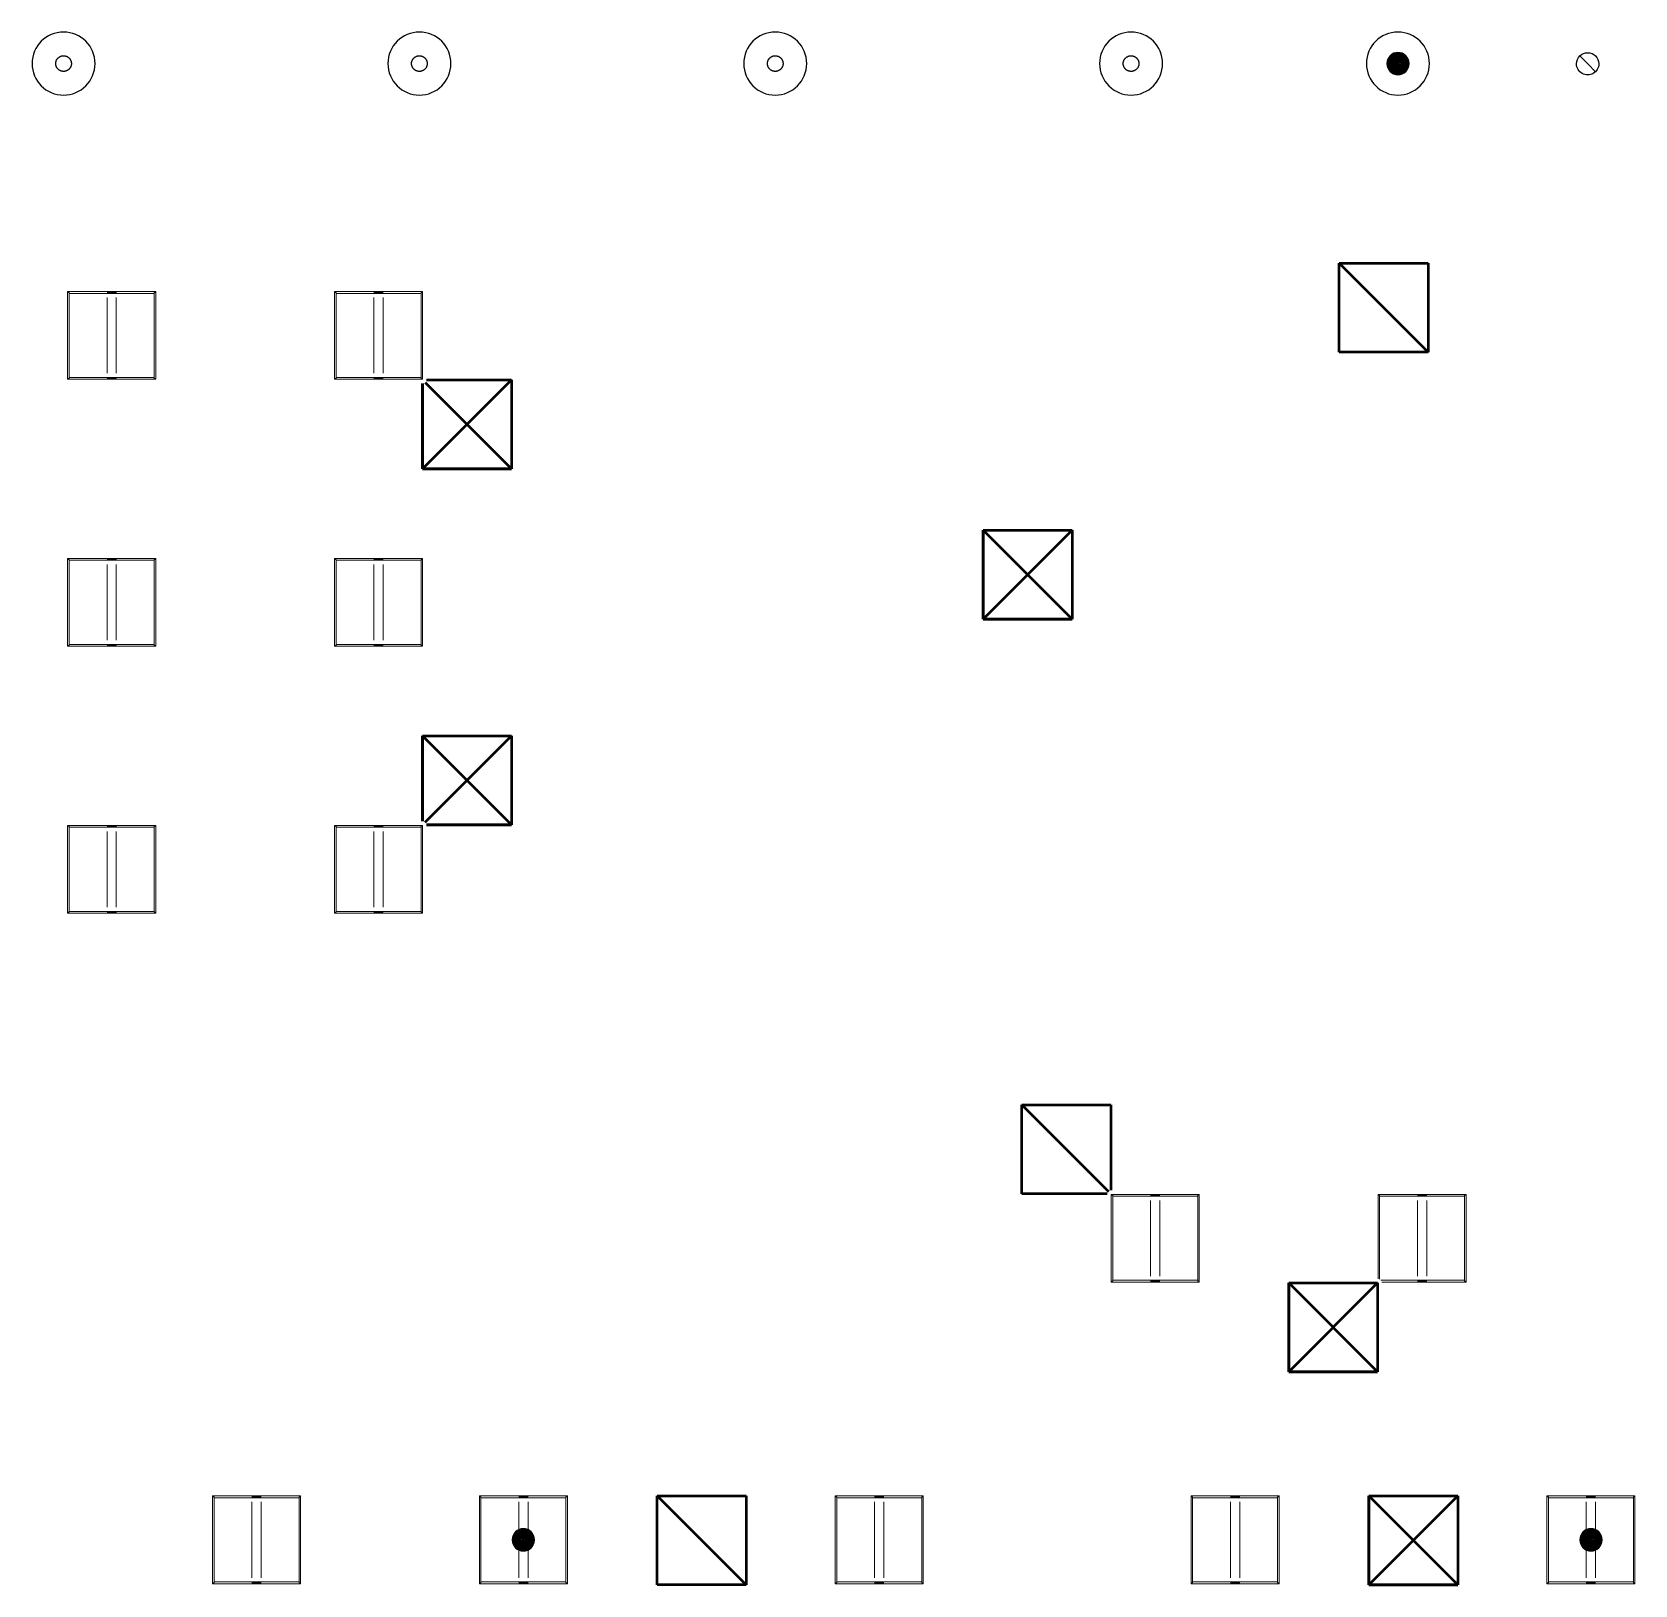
# Model space of a CAD drawing. Header units: inches. Extents: x 12491 to 15210, y -49 to 1476.
# Drawn here: x 13435.5 to 13868, y 244.5 to 663.4 of the extents above; entities that cross this region are included whole.
import ezdxf

# ---------------------------------------------------------------- set-up
doc = ezdxf.new("R2010")
doc.units = ezdxf.units.IN
doc.header["$MEASUREMENT"] = 0
doc.layers.add('E-LITE-EQPM', color=33, linetype='Continuous', lineweight=25)
doc.layers.add('M-HVAC-CDFF', color=50, linetype='Continuous', lineweight=50)

# ---------------------------------------------------------------- blocks, each defined once
blk = doc.blocks.new('Lighting-Troffer-Cooper-Metalux-Encounter-22EN-24EN-LD2 - See Type Catalog-3012643-3RD FLOOR RCP - NEW')
at = {"layer": 'E-LITE-EQPM', "lineweight": 9}
for p, q in [((-11.87, 11.84), (-11.87, 11.59)), ((11.88, 11.84), (-11.87, 11.84)), ((-11.87, 11.59), (-11.47, 11.59)), ((-11.87, 11.59), (-11.47, 11.59)), ((-11.87, 11.59), (-11.87, -11.59)), ((-11.47, 11.59), (-11.47, 11.34)), ((-11.47, -11.59), (-11.47, 11.59)), ((11.47, 11.34), (-11.47, 11.34)), ((-1.25, 10.22), (-1.25, -10.22)), ((1.25, -10.22), (1.25, 10.22)), ((11.47, 11.34), (11.47, 11.59)), ((11.47, 11.59), (11.88, 11.59)), ((11.47, 11.59), (11.88, 11.59)), ((11.47, -11.59), (11.47, 11.59)), ((11.88, 11.59), (11.88, 11.84)), ((11.88, 11.59), (11.88, -11.59)), ((-11.47, -11.59), (-11.87, -11.59)), ((-11.87, -11.59), (-11.87, -11.84)), ((-11.47, -11.59), (-11.87, -11.59)), ((-11.87, -11.84), (11.88, -11.84)), ((-11.47, -11.34), (11.47, -11.34)), ((-11.47, -11.34), (-11.47, -11.59)), ((11.47, -11.59), (11.47, -11.34)), ((11.88, -11.59), (11.47, -11.59)), ((11.88, -11.59), (11.47, -11.59)), ((11.88, -11.84), (11.88, -11.59))]:
    blk.add_line(p, q, dxfattribs=at)
at = {"layer": 'E-LITE-EQPM'}
for p, q in [((-1.25, 11.59), (1.28, 11.59)), ((0, 0.14), (0, 0.18)), ((1.28, -11.59), (-1.25, -11.59))]:
    blk.add_line(p, q, dxfattribs=at)
for radius in [3, 2.75, 2.5, 2.25, 2, 1.75, 1.5, 1.33, 1.15, 1, 0.84, 0.68, 0.5, 0.335, 0.196, 0.0816]:
    blk.add_circle((0, 0), radius, dxfattribs=at)
blk = doc.blocks.new('Lighting-Troffer-Cooper-Metalux-Encounter-22EN-24EN-LD2 - See Type Catalog-2812981-3RD FLOOR RCP - NEW')
at = {"layer": 'E-LITE-EQPM', "lineweight": 9}
for p, q in [((-11.875, 11.84375), (-11.875, 11.59375)), ((11.875, 11.84375), (-11.875, 11.84375)), ((-11.875, 11.59375), (-11.46875, 11.59375)), ((-11.875, 11.59375), (-11.46875, 11.59375)), ((-11.875, 11.59375), (-11.875, -11.59375)), ((-11.46875, 11.59375), (-11.46875, 11.34375)), ((-11.46875, -11.59375), (-11.46875, 11.59375)), ((11.46875, 11.34375), (-11.46875, 11.34375)), ((-1.25, 10.21875), (-1.25, -10.21875)), ((1.25, -10.21875), (1.25, 10.21875)), ((11.46875, 11.34375), (11.46875, 11.59375)), ((11.46875, 11.59375), (11.875, 11.59375)), ((11.46875, 11.59375), (11.875, 11.59375)), ((11.46875, -11.59375), (11.46875, 11.59375)), ((11.875, 11.59375), (11.875, 11.84375)), ((11.875, 11.59375), (11.875, -11.59375)), ((-11.46875, -11.59375), (-11.875, -11.59375)), ((-11.875, -11.59375), (-11.875, -11.84375)), ((-11.46875, -11.59375), (-11.875, -11.59375)), ((-11.875, -11.84375), (11.875, -11.84375)), ((-11.46875, -11.34375), (11.46875, -11.34375)), ((-11.46875, -11.34375), (-11.46875, -11.59375)), ((11.46875, -11.59375), (11.46875, -11.34375)), ((11.875, -11.59375), (11.46875, -11.59375)), ((11.875, -11.59375), (11.46875, -11.59375)), ((11.875, -11.84375), (11.875, -11.59375))]:
    blk.add_line(p, q, dxfattribs=at)
at = {"layer": 'E-LITE-EQPM'}
for p, q in [((-1.25, 11.59375), (1.28228, 11.59375)), ((1.28228, -11.59375), (-1.25, -11.59375))]:
    blk.add_line(p, q, dxfattribs=at)
blk = doc.blocks.new('Indoor_Alum_Lbay_Cooper_Lumark_EP_Enterprise_0001 - Indoor_Alum_Lbay_Cooper_Lumark_EP_Enterprise_0001-3099196-3RD FLOOR RCP - NEW')
at = {"layer": 'E-LITE-EQPM', "flags": 128}
for points in [[(2.11, 0), (2.11, 0.08), (2.11, 0.17), (2.1, 0.25), (2.09, 0.34), (2.07, 0.42), (2.05, 0.5), (2.03, 0.58), (2.01, 0.67), (1.98, 0.74), (1.95, 0.82), (1.91, 0.9), (1.88, 0.98), (1.84, 1.05), (1.79, 1.12), (1.75, 1.19), (1.7, 1.26), (1.64, 1.33), (1.59, 1.39), (1.53, 1.46), (1.47, 1.52), (1.41, 1.57), (1.35, 1.63), (1.28, 1.68), (1.21, 1.73), (1.14, 1.78), (1.07, 1.82), (1, 1.86), (0.92, 1.9), (0.84, 1.94), (0.77, 1.97), (0.69, 2), (0.61, 2.03), (0.52, 2.05), (0.44, 2.07), (0.36, 2.08), (0.28, 2.1), (0.19, 2.11), (0.11, 2.11), (0.02, 2.11), (-0.06, 2.11), (-0.15, 2.11), (-0.23, 2.1), (-0.31, 2.09), (-0.4, 2.08), (-0.48, 2.06), (-0.56, 2.04), (-0.64, 2.01), (-0.72, 1.99), (-0.8, 1.96), (-0.88, 1.92), (-0.96, 1.89), (-1.03, 1.85), (-1.1, 1.8), (-1.18, 1.76), (-1.24, 1.71), (-1.31, 1.66), (-1.38, 1.6), (-1.44, 1.55), (-1.5, 1.49), (-1.56, 1.43), (-1.62, 1.36), (-1.67, 1.3), (-1.72, 1.23), (-1.77, 1.16), (-1.81, 1.09), (-1.85, 1.02), (-1.89, 0.94), (-1.93, 0.87), (-1.96, 0.79), (-1.99, 0.71), (-2.02, 0.63), (-2.04, 0.55), (-2.06, 0.46), (-2.08, 0.38), (-2.09, 0.3), (-2.1, 0.21), (-2.11, 0.13), (-2.11, 0.05), (-2.11, 0)], [(-2.11, 0), (-2.11, -0.08), (-2.11, -0.17), (-2.1, -0.25), (-2.09, -0.34), (-2.07, -0.42), (-2.05, -0.5), (-2.03, -0.58), (-2.01, -0.67), (-1.98, -0.74), (-1.95, -0.82), (-1.91, -0.9), (-1.88, -0.98), (-1.84, -1.05), (-1.79, -1.12), (-1.75, -1.19), (-1.7, -1.26), (-1.64, -1.33), (-1.59, -1.39), (-1.53, -1.46), (-1.47, -1.52), (-1.41, -1.57), (-1.35, -1.63), (-1.28, -1.68), (-1.21, -1.73), (-1.14, -1.78), (-1.07, -1.82), (-1, -1.86), (-0.92, -1.9), (-0.84, -1.94), (-0.77, -1.97), (-0.69, -2), (-0.61, -2.03), (-0.52, -2.05), (-0.44, -2.07), (-0.36, -2.08), (-0.28, -2.1), (-0.19, -2.11), (-0.11, -2.11), (-0.02, -2.11), (0.06, -2.11), (0.15, -2.11), (0.23, -2.1), (0.31, -2.09), (0.4, -2.08), (0.48, -2.06), (0.56, -2.04), (0.64, -2.01), (0.72, -1.99), (0.8, -1.96), (0.88, -1.92), (0.96, -1.89), (1.03, -1.85), (1.1, -1.8), (1.18, -1.76), (1.24, -1.71), (1.31, -1.66), (1.38, -1.6), (1.44, -1.55), (1.5, -1.49), (1.56, -1.43), (1.62, -1.36), (1.67, -1.3), (1.72, -1.23), (1.77, -1.16), (1.81, -1.09), (1.85, -1.02), (1.89, -0.94), (1.93, -0.87), (1.96, -0.79), (1.99, -0.71), (2.02, -0.63), (2.04, -0.55), (2.06, -0.46), (2.08, -0.38), (2.09, -0.3), (2.1, -0.21), (2.11, -0.13), (2.11, -0.05), (2.11, 0)]]:
    blk.add_lwpolyline(points, dxfattribs=at)
at = {"layer": 'E-LITE-EQPM'}
blk.add_circle((0, 0), 8.5, dxfattribs=at)
blk = doc.blocks.new('Lighting-Troffer-Cooper-Metalux-Encounter-22EN-24EN-LD2 - See Type Catalog-V63-3RD FLOOR RCP - NEW')
at = {"layer": 'E-LITE-EQPM', "lineweight": 9}
for p, q in [((-11.87, 10.9), (-11.87, -11.59)), ((-11.47, -11.59), (-11.47, 11.03)), ((11.47, 11.34), (-11.11, 11.34)), ((11.88, 11.84), (-10.91, 11.84)), ((-1.25, 10.22), (-1.25, -10.22)), ((1.25, -10.22), (1.25, 10.22)), ((11.47, 11.34), (11.47, 11.59)), ((11.47, 11.59), (11.88, 11.59)), ((11.47, 11.59), (11.88, 11.59)), ((11.47, -11.59), (11.47, 11.59)), ((11.88, 11.59), (11.88, 11.84)), ((11.88, 11.59), (11.88, -11.59)), ((-11.47, -11.59), (-11.87, -11.59)), ((-11.87, -11.59), (-11.87, -11.84)), ((-11.47, -11.59), (-11.87, -11.59)), ((-11.87, -11.84), (11.88, -11.84)), ((-11.47, -11.34), (11.47, -11.34)), ((-11.47, -11.34), (-11.47, -11.59)), ((11.47, -11.59), (11.47, -11.34)), ((11.88, -11.59), (11.47, -11.59)), ((11.88, -11.59), (11.47, -11.59)), ((11.88, -11.84), (11.88, -11.59))]:
    blk.add_line(p, q, dxfattribs=at)
at = {"layer": 'E-LITE-EQPM'}
for p, q in [((-1.25, 11.59), (1.28, 11.59)), ((1.28, -11.59), (-1.25, -11.59))]:
    blk.add_line(p, q, dxfattribs=at)
blk = doc.blocks.new('Return Diffuser - Rectangular Outlet _PAR_ - PAR-8x8_24x24-V73-3RD FLOOR RCP - NEW')
at = {"layer": 'M-HVAC-CDFF'}
for p, q in [((12, 12), (-12, 12)), ((-12, 12), (-12, -12)), ((-12, 12), (11.35, -11.35)), ((12, -11.03), (12, 12)), ((-12, -12), (11.06, -12))]:
    blk.add_line(p, q, dxfattribs=at)
blk = doc.blocks.new('Return Diffuser - Rectangular Outlet _PAR_ - PAR-8x8_24x24-2882038-3RD FLOOR RCP - NEW')
at = {"layer": 'M-HVAC-CDFF'}
for p, q in [((12, 12), (-12, 12)), ((-12, 12), (-12, -12)), ((-12, 12), (12, -12)), ((12, -12), (12, 12)), ((-12, -12), (12, -12))]:
    blk.add_line(p, q, dxfattribs=at)
blk = doc.blocks.new('Supply Diffuser _OMNI_ - 8_ RD INLET _24x24_-3188408-3RD FLOOR RCP - NEW')
at = {"layer": 'M-HVAC-CDFF'}
for p, q in [((12, 12), (-12, 12)), ((-12, 12), (-12, -12)), ((12, 12), (-12, -12)), ((-12, 12), (12, -12)), ((-12, 12), (-12, -12)), ((-12, 12), (12, 12)), ((12, -12), (12, 12)), ((12, 12), (12, -12)), ((-12, -12), (12, -12)), ((-12, -12), (12, -12))]:
    blk.add_line(p, q, dxfattribs=at)
blk = doc.blocks.new('Supply Diffuser _OMNI_ - 8_ RD INLET _24x24_-V76-3RD FLOOR RCP - NEW')
at = {"layer": 'M-HVAC-CDFF'}
for p, q in [((12, 12), (-12, -12)), ((-12, 10.91), (-12, -12)), ((-12, 10.91), (-12, -12)), ((-11.3, 11.3), (12, -12)), ((12, 12), (-11.03, 12)), ((-11.03, 12), (12, 12)), ((12, -12), (12, 12)), ((12, 12), (12, -12)), ((-12, -12), (12, -12)), ((-12, -12), (12, -12))]:
    blk.add_line(p, q, dxfattribs=at)
blk = doc.blocks.new('Supply Diffuser _OMNI_ - 8_ RD INLET _24x24_-V77-3RD FLOOR RCP - NEW')
at = {"layer": 'M-HVAC-CDFF'}
for p, q in [((11.03, 12), (-12, 12)), ((-12, 12), (-12, -12)), ((-12, 12), (12, -12)), ((-12, 12), (-12, -12)), ((-12, 12), (11.03, 12)), ((11.3, 11.3), (-12, -12)), ((12, -12), (12, 10.91)), ((12, 10.91), (12, -12)), ((-12, -12), (12, -12)), ((-12, -12), (12, -12))]:
    blk.add_line(p, q, dxfattribs=at)
blk = doc.blocks.new('Supply Diffuser _OMNI_ - 8_ RD INLET _24x24_-V80-3RD FLOOR RCP - NEW')
at = {"layer": 'M-HVAC-CDFF'}
for p, q in [((12, 12), (-12, 12)), ((-12, 12), (-12, -12)), ((12, 12), (-12, -12)), ((-12, 12), (12, -12)), ((-12, 12), (-12, -12)), ((-12, 12), (12, 12)), ((12, -12), (12, 12)), ((12, 12), (12, -12)), ((-12, -12), (12, -12)), ((-12, -12), (12, -12))]:
    blk.add_line(p, q, dxfattribs=at)
blk = doc.blocks.new('Indoor_Alum_Lbay_Cooper_Lumark_EP_Enterprise_0001 - Indoor_Alum_Lbay_Cooper_Lumark_EP_Enterprise_0001-2850561-3RD FLOOR RCP - NEW')
at = {"layer": 'E-LITE-EQPM'}
blk.add_line((0, 0.14), (0, 0.18), dxfattribs=at)
at = {"layer": 'E-LITE-EQPM', "flags": 128}
for points in [[(2.11, 0), (2.11, 0.08), (2.11, 0.17), (2.1, 0.25), (2.09, 0.34), (2.07, 0.42), (2.05, 0.5), (2.03, 0.58), (2.01, 0.67), (1.98, 0.74), (1.95, 0.82), (1.91, 0.9), (1.88, 0.98), (1.84, 1.05), (1.79, 1.12), (1.75, 1.19), (1.7, 1.26), (1.64, 1.33), (1.59, 1.39), (1.53, 1.46), (1.47, 1.52), (1.41, 1.57), (1.35, 1.63), (1.28, 1.68), (1.21, 1.73), (1.14, 1.78), (1.07, 1.82), (1, 1.86), (0.92, 1.9), (0.84, 1.94), (0.77, 1.97), (0.69, 2), (0.61, 2.03), (0.52, 2.05), (0.44, 2.07), (0.36, 2.08), (0.28, 2.1), (0.19, 2.11), (0.11, 2.11), (0.02, 2.11), (-0.06, 2.11), (-0.15, 2.11), (-0.23, 2.1), (-0.31, 2.09), (-0.4, 2.08), (-0.48, 2.06), (-0.56, 2.04), (-0.64, 2.01), (-0.72, 1.99), (-0.8, 1.96), (-0.88, 1.92), (-0.96, 1.89), (-1.03, 1.85), (-1.1, 1.8), (-1.18, 1.76), (-1.24, 1.71), (-1.31, 1.66), (-1.38, 1.6), (-1.44, 1.55), (-1.5, 1.49), (-1.56, 1.43), (-1.62, 1.36), (-1.67, 1.3), (-1.72, 1.23), (-1.77, 1.16), (-1.81, 1.09), (-1.85, 1.02), (-1.89, 0.94), (-1.93, 0.87), (-1.96, 0.79), (-1.99, 0.71), (-2.02, 0.63), (-2.04, 0.55), (-2.06, 0.46), (-2.08, 0.38), (-2.09, 0.3), (-2.1, 0.21), (-2.11, 0.13), (-2.11, 0.05), (-2.11, 0)], [(-2.11, 0), (-2.11, -0.08), (-2.11, -0.17), (-2.1, -0.25), (-2.09, -0.34), (-2.07, -0.42), (-2.05, -0.5), (-2.03, -0.58), (-2.01, -0.67), (-1.98, -0.74), (-1.95, -0.82), (-1.91, -0.9), (-1.88, -0.98), (-1.84, -1.05), (-1.79, -1.12), (-1.75, -1.19), (-1.7, -1.26), (-1.64, -1.33), (-1.59, -1.39), (-1.53, -1.46), (-1.47, -1.52), (-1.41, -1.57), (-1.35, -1.63), (-1.28, -1.68), (-1.21, -1.73), (-1.14, -1.78), (-1.07, -1.82), (-1, -1.86), (-0.92, -1.9), (-0.84, -1.94), (-0.77, -1.97), (-0.69, -2), (-0.61, -2.03), (-0.52, -2.05), (-0.44, -2.07), (-0.36, -2.08), (-0.28, -2.1), (-0.19, -2.11), (-0.11, -2.11), (-0.02, -2.11), (0.06, -2.11), (0.15, -2.11), (0.23, -2.1), (0.31, -2.09), (0.4, -2.08), (0.48, -2.06), (0.56, -2.04), (0.64, -2.01), (0.72, -1.99), (0.8, -1.96), (0.88, -1.92), (0.96, -1.89), (1.03, -1.85), (1.1, -1.8), (1.18, -1.76), (1.24, -1.71), (1.31, -1.66), (1.38, -1.6), (1.44, -1.55), (1.5, -1.49), (1.56, -1.43), (1.62, -1.36), (1.67, -1.3), (1.72, -1.23), (1.77, -1.16), (1.81, -1.09), (1.85, -1.02), (1.89, -0.94), (1.93, -0.87), (1.96, -0.79), (1.99, -0.71), (2.02, -0.63), (2.04, -0.55), (2.06, -0.46), (2.08, -0.38), (2.09, -0.3), (2.1, -0.21), (2.11, -0.13), (2.11, -0.05), (2.11, 0)]]:
    blk.add_lwpolyline(points, dxfattribs=at)
at = {"layer": 'E-LITE-EQPM'}
for radius in [8.5, 3, 2.75, 2.5, 2.25, 2, 1.75, 1.5, 1.33, 1.15, 1, 0.84, 0.68, 0.5, 0.335, 0.196, 0.0816]:
    blk.add_circle((0, 0), radius, dxfattribs=at)
blk = doc.blocks.new('L-Recessed Circular - Downlight - 6_-3105699-3RD FLOOR RCP - NEW')
at = {"layer": 'E-LITE-EQPM'}
for q in [(-2.12, -2.12), (2.12, 2.12)]:
    blk.add_line((0, 0), q, dxfattribs=at)
for start, end in [(360, 180), (180, 360)]:
    blk.add_arc((0, 0), 3, start, end, dxfattribs=at)

msp = doc.modelspace()

# ---------------------------------------------------------------- block references
at = {"layer": 'E-LITE-EQPM', "extrusion": (0, 0, -1), "rotation": 180}
for name, p in [('Indoor_Alum_Lbay_Cooper_Lumark_EP_Enterprise_0001 - Indoor_Alum_Lbay_Cooper_Lumark_EP_Enterprise_0001-3099196-3RD FLOOR RCP - NEW', (-13444.04, 654.89)), ('Indoor_Alum_Lbay_Cooper_Lumark_EP_Enterprise_0001 - Indoor_Alum_Lbay_Cooper_Lumark_EP_Enterprise_0001-3099196-3RD FLOOR RCP - NEW', (-13540.04, 654.89)), ('Indoor_Alum_Lbay_Cooper_Lumark_EP_Enterprise_0001 - Indoor_Alum_Lbay_Cooper_Lumark_EP_Enterprise_0001-3099196-3RD FLOOR RCP - NEW', (-13636.04, 654.89)), ('Indoor_Alum_Lbay_Cooper_Lumark_EP_Enterprise_0001 - Indoor_Alum_Lbay_Cooper_Lumark_EP_Enterprise_0001-3099196-3RD FLOOR RCP - NEW', (-13732.04, 654.89)), ('Indoor_Alum_Lbay_Cooper_Lumark_EP_Enterprise_0001 - Indoor_Alum_Lbay_Cooper_Lumark_EP_Enterprise_0001-2850561-3RD FLOOR RCP - NEW', (-13804.04, 654.89)), ('L-Recessed Circular - Downlight - 6_-3105699-3RD FLOOR RCP - NEW', (-13855.23, 654.82)), ('Lighting-Troffer-Cooper-Metalux-Encounter-22EN-24EN-LD2 - See Type Catalog-2812981-3RD FLOOR RCP - NEW', (-13457.02, 581.57)), ('Lighting-Troffer-Cooper-Metalux-Encounter-22EN-24EN-LD2 - See Type Catalog-2812981-3RD FLOOR RCP - NEW', (-13529.02, 581.57)), ('Lighting-Troffer-Cooper-Metalux-Encounter-22EN-24EN-LD2 - See Type Catalog-2812981-3RD FLOOR RCP - NEW', (-13457.02, 509.57)), ('Lighting-Troffer-Cooper-Metalux-Encounter-22EN-24EN-LD2 - See Type Catalog-2812981-3RD FLOOR RCP - NEW', (-13529.02, 509.57)), ('Lighting-Troffer-Cooper-Metalux-Encounter-22EN-24EN-LD2 - See Type Catalog-2812981-3RD FLOOR RCP - NEW', (-13457.02, 437.57)), ('Lighting-Troffer-Cooper-Metalux-Encounter-22EN-24EN-LD2 - See Type Catalog-2812981-3RD FLOOR RCP - NEW', (-13529.02, 437.57)), ('Lighting-Troffer-Cooper-Metalux-Encounter-22EN-24EN-LD2 - See Type Catalog-2812981-3RD FLOOR RCP - NEW', (-13738.56, 338.05)), ('Lighting-Troffer-Cooper-Metalux-Encounter-22EN-24EN-LD2 - See Type Catalog-V63-3RD FLOOR RCP - NEW', (-13810.56, 338.05)), ('Lighting-Troffer-Cooper-Metalux-Encounter-22EN-24EN-LD2 - See Type Catalog-2812981-3RD FLOOR RCP - NEW', (-13496.1, 256.71)), ('Lighting-Troffer-Cooper-Metalux-Encounter-22EN-24EN-LD2 - See Type Catalog-3012643-3RD FLOOR RCP - NEW', (-13568.1, 256.71)), ('Lighting-Troffer-Cooper-Metalux-Encounter-22EN-24EN-LD2 - See Type Catalog-2812981-3RD FLOOR RCP - NEW', (-13664.1, 256.71)), ('Lighting-Troffer-Cooper-Metalux-Encounter-22EN-24EN-LD2 - See Type Catalog-2812981-3RD FLOOR RCP - NEW', (-13760.1, 256.71)), ('Lighting-Troffer-Cooper-Metalux-Encounter-22EN-24EN-LD2 - See Type Catalog-3012643-3RD FLOOR RCP - NEW', (-13856.1, 256.71))]:
    msp.add_blockref(name, p, dxfattribs=at)
at = {"layer": 'M-HVAC-CDFF', "extrusion": (0, 0, -1)}
for name, p, rotation in [('Return Diffuser - Rectangular Outlet _PAR_ - PAR-8x8_24x24-2882038-3RD FLOOR RCP - NEW', (-13800.18, 589.07), 270.0000000000001), ('Supply Diffuser _OMNI_ - 8_ RD INLET _24x24_-V76-3RD FLOOR RCP - NEW', (-13552.89, 557.57), 270.0000000000008), ('Supply Diffuser _OMNI_ - 8_ RD INLET _24x24_-3188408-3RD FLOOR RCP - NEW', (-13704.18, 517.07), 270.0000000000008), ('Supply Diffuser _OMNI_ - 8_ RD INLET _24x24_-V77-3RD FLOOR RCP - NEW', (-13552.89, 461.57), 270.0000000000008), ('Return Diffuser - Rectangular Outlet _PAR_ - PAR-8x8_24x24-V73-3RD FLOOR RCP - NEW', (-13714.56, 362.05), 270.0000000000001), ('Supply Diffuser _OMNI_ - 8_ RD INLET _24x24_-V80-3RD FLOOR RCP - NEW', (-13786.56, 314.05), 270.0000000000008), ('Return Diffuser - Rectangular Outlet _PAR_ - PAR-8x8_24x24-2882038-3RD FLOOR RCP - NEW', (-13616.23, 256.55), 270.0000000000001), ('Supply Diffuser _OMNI_ - 8_ RD INLET _24x24_-V80-3RD FLOOR RCP - NEW', (-13808.23, 256.55), 270.0000000000008)]:
    msp.add_blockref(name, p, dxfattribs=dict(at, rotation=rotation))

doc.saveas('drawing.dxf')
